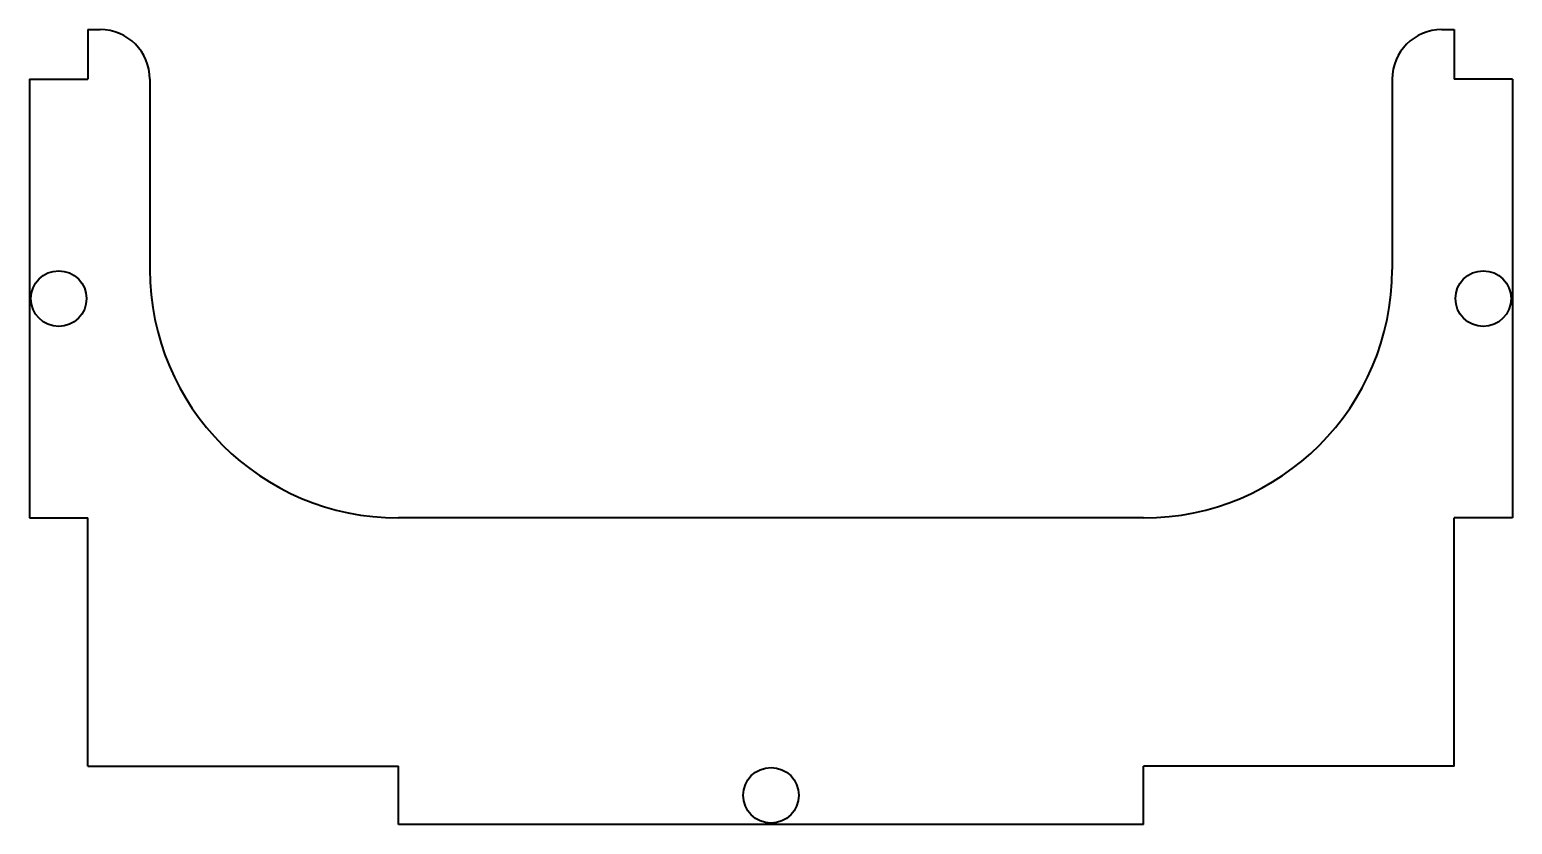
# Model space of a CAD drawing. Header units: inches. Extents: x -1.49 to 1.49, y -1 to 0.6.
import ezdxf

# ---------------------------------------------------------------- set-up
doc = ezdxf.new("R2010")
doc.units = ezdxf.units.IN
doc.header["$MEASUREMENT"] = 0
doc.layers.add('Visible', color=7, linetype='Continuous', lineweight=40)

msp = doc.modelspace()

# ---------------------------------------------------------------- linework, layer by layer
at = {"layer": 'Visible'}
for p, q in [((-1.375, 0.6), (-1.35, 0.6)), ((-1.375, 0.6), (-1.375, 0.5)), ((1.35, 0.6), (1.375, 0.6)), ((1.375, 0.6), (1.375, 0.5)), ((-1.492, 0.5), (-1.375, 0.5)), ((-1.492, 0.5), (-1.492, -0.383)), ((-1.25, 0.5), (-1.25, 0.117)), ((1.25, 0.5), (1.25, 0.117)), ((1.492, 0.5), (1.375, 0.5)), ((1.492, 0.5), (1.492, -0.383)), ((-1.492, -0.383), (-1.375, -0.383)), ((-1.375, -0.883), (-1.375, -0.383)), ((0.75, -0.383), (-0.75, -0.383)), ((1.375, -0.883), (1.375, -0.383)), ((1.492, -0.383), (1.375, -0.383)), ((-1.375, -0.883), (-0.75, -0.883)), ((-0.75, -1), (-0.75, -0.883)), ((0.75, -1), (0.75, -0.883)), ((1.375, -0.883), (0.75, -0.883)), ((0.75, -1), (-0.75, -1))]:
    msp.add_line(p, q, dxfattribs=at)
for centre in [(-1.4335, 0.0585), (1.4335, 0.0585), (0, -0.9415)]:
    msp.add_circle(centre, 0.056, dxfattribs=at)
for centre, radius, start, end in [((-1.35, 0.5), 0.1, 0, 90), ((1.35, 0.5), 0.1, 90, 180), ((-0.75, 0.117), 0.5, 180, 270), ((0.75, 0.117), 0.5, 270, 0)]:
    msp.add_arc(centre, radius, start, end, dxfattribs=at)

doc.saveas('drawing.dxf')
